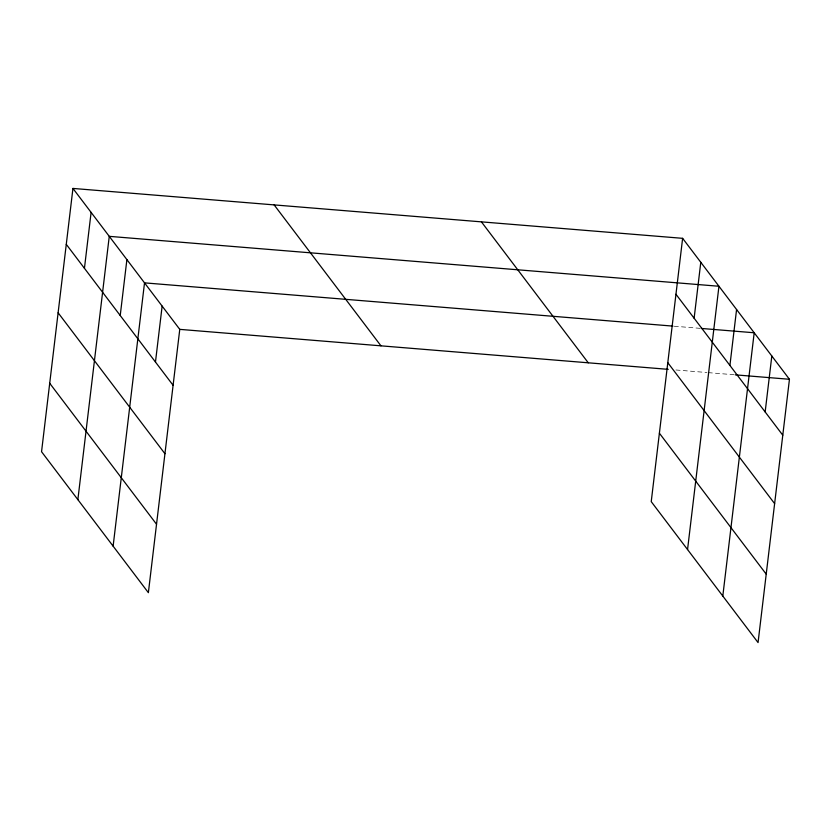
<?xml version="1.0" encoding="UTF-8"?>
<svg xmlns="http://www.w3.org/2000/svg" width="831" height="831" viewBox="0 0 831 831"><rect width="100%" height="100%" fill="white"/><g stroke="black" fill="none" stroke-linecap="round" stroke-linejoin="round"><path stroke-width="0.62" stroke-dasharray="4.16 3.12" d="M674.232 326.219L700.034 328.328M675.956 369.982L706.911 372.517M708.199 372.631L733.991 374.739"/><path stroke-width="1.25" d="M72.941 188.429L41.55 451.721L148.375 592.669L179.766 329.367L72.941 188.429L682.625 238.331L789.45 379.279L758.059 642.571L651.234 501.633L682.625 238.331M84.44 268.309L91.109 212.393M77.865 499.639L109.266 236.347L718.95 286.259L687.549 549.551M120.225 315.52L126.894 259.604M113.12 546.154L144.521 282.862L672.944 326.116M155.47 362.036L162.138 306.12M694.124 318.211L700.793 262.295M729.909 365.432L736.578 309.506M722.804 596.066L754.195 332.764L701.322 328.442M765.154 411.937L771.822 356.021M179.766 329.367L668.217 369.348M735.279 374.843L789.45 379.279M675.956 294.257L782.781 435.195M667.802 362.69L774.617 503.628M659.388 433.2L766.213 574.138M481.429 221.867L588.255 362.804M274.137 204.893L380.962 345.841M66.283 244.345L173.097 385.293M58.118 312.778L164.943 453.726M49.715 383.288L156.529 524.236"/></g></svg>
